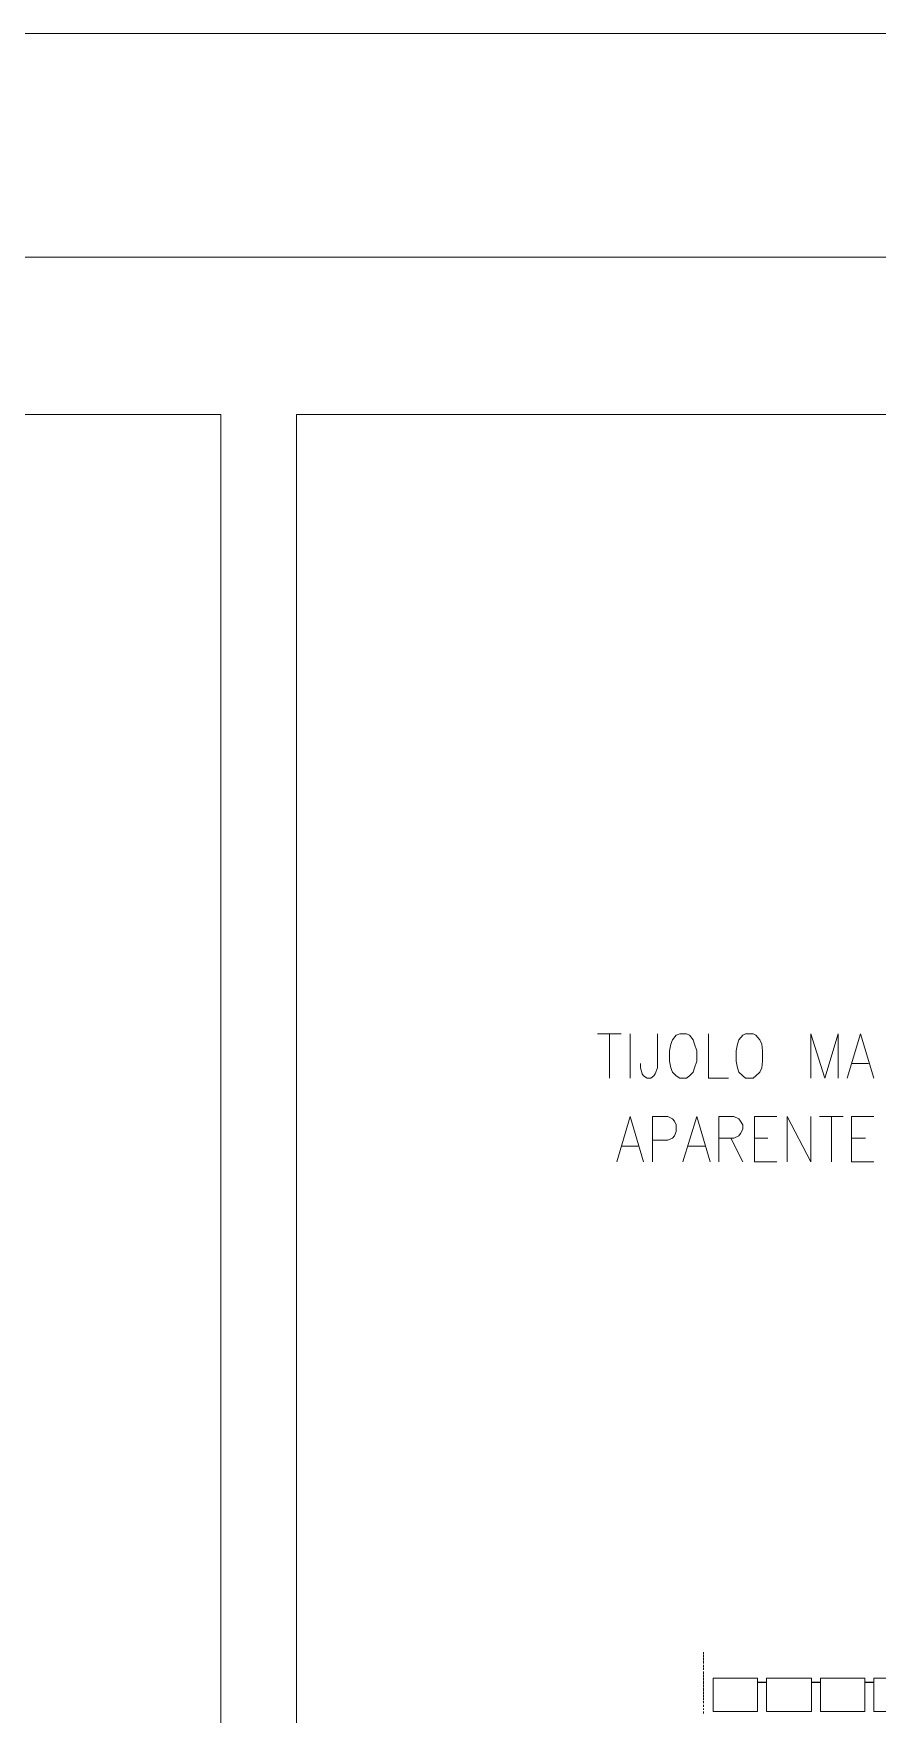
# Model space of a CAD drawing. Header units: millimetres. Extents: x 2928 to 3112, y 1220 to 1280.
# Drawn here: x 3093.92 to 3097.7, y 1272.71 to 1280.23 of the extents above; entities that cross this region are included whole.
import ezdxf
from ezdxf.xclip import XClip

# ---------------------------------------------------------------- set-up
doc = ezdxf.new("R2010")
doc.units = ezdxf.units.MM

# ---------------------------------------------------------------- blocks, each defined once
blk = doc.blocks.new('MF14B49E0')
at = {"color": 7, "linetype": 'Continuous', "lineweight": 9, "true_color": 0x000007}
blk.add_lwpolyline([(840.028, 593.451), (0, 593.451), (0, 0.232), (840.028, 0.232)], close=True, dxfattribs=at)

msp = doc.modelspace()

# ---------------------------------------------------------------- linework, layer by layer
at = {"color": 7, "linetype": 'Continuous', "lineweight": 9, "true_color": 0x000007}
for points in [[(3111.04942, 1279.22812), (3030.52665, 1279.22812), (3030.52665, 1221.89096), (3111.04942, 1221.89096)], [(3096.81189, 1275.75475), (3096.79535, 1275.74813), (3096.77881, 1275.72828), (3096.7722, 1275.70843), (3096.76558, 1275.67866), (3096.76558, 1275.63235), (3096.7722, 1275.60258), (3096.77881, 1275.58273), (3096.79535, 1275.56619), (3096.81189, 1275.55627), (3096.84166, 1275.55627), (3096.85489, 1275.56619), (3096.87143, 1275.58273), (3096.87805, 1275.60258), (3096.88797, 1275.63235), (3096.88797, 1275.67866), (3096.87805, 1275.70843), (3096.87143, 1275.72828), (3096.85489, 1275.74813), (3096.84166, 1275.75475)], [(3097.1063, 1275.75475), (3097.09307, 1275.74813), (3097.07653, 1275.72828), (3097.06991, 1275.70843), (3097.0633, 1275.67866), (3097.0633, 1275.63235), (3097.06991, 1275.60258), (3097.07653, 1275.58273), (3097.09307, 1275.56619), (3097.1063, 1275.55627), (3097.13938, 1275.55627), (3097.15261, 1275.56619), (3097.16915, 1275.58273), (3097.17908, 1275.60258), (3097.18238, 1275.63235), (3097.18238, 1275.67866), (3097.17908, 1275.70843), (3097.16915, 1275.72828), (3097.15261, 1275.74813), (3097.13938, 1275.75475)], [(3096.96075, 1272.72464), (3097.15923, 1272.72464), (3097.15923, 1272.8735), (3096.96075, 1272.8735)], [(3097.40071, 1272.72464), (3097.19892, 1272.72464), (3097.19892, 1272.8735), (3097.40071, 1272.8735)], [(3097.63889, 1272.72464), (3097.44041, 1272.72464), (3097.44041, 1272.8735), (3097.63889, 1272.8735)], [(3097.88037, 1272.72464), (3097.67858, 1272.72464), (3097.67858, 1272.8735), (3097.88037, 1272.8735)]]:
    msp.add_lwpolyline(points, close=True, dxfattribs=at)
for points in [[(3076.18335, 1258.80136), (3075.05864, 1258.80136), (3075.05864, 1278.52352), (3094.76095, 1278.52352), (3094.76095, 1258.80136), (3086.68287, 1258.80136)], [(3096.2363, 1268.85761), (3095.09836, 1268.85761), (3095.09836, 1278.52352), (3109.85194, 1278.52352), (3109.85194, 1268.85761), (3106.73913, 1268.85761)], [(3096.44471, 1275.75475), (3096.55056, 1275.75475), (3096.55056, 1275.75475)], [(3096.49763, 1275.75475), (3096.49763, 1275.55627), (3096.49763, 1275.55627)], [(3096.59026, 1275.75475), (3096.59026, 1275.55627), (3096.59026, 1275.55627)], [(3096.71265, 1275.75475), (3096.71265, 1275.60258), (3096.70273, 1275.57611), (3096.69611, 1275.56619), (3096.68288, 1275.55627), (3096.66634, 1275.55627), (3096.6498, 1275.56619), (3096.64318, 1275.57611), (3096.63657, 1275.60258), (3096.63657, 1275.62243)], [(3096.9409, 1275.75475), (3096.9409, 1275.55627), (3097.03022, 1275.55627)], [(3097.3974, 1275.55627), (3097.3974, 1275.75475), (3097.46025, 1275.55627), (3097.5198, 1275.75475), (3097.5198, 1275.55627)], [(3097.55949, 1275.55627), (3097.61904, 1275.75475), (3097.67858, 1275.55627)], [(3097.57934, 1275.62243), (3097.65542, 1275.62243), (3097.65542, 1275.62243)], [(3096.53071, 1275.18247), (3096.59026, 1275.38425), (3096.6498, 1275.18247)], [(3096.6895, 1275.18247), (3096.6895, 1275.38425), (3096.75896, 1275.38425), (3096.77881, 1275.37433), (3096.78874, 1275.3644), (3096.79535, 1275.34786), (3096.79535, 1275.31809), (3096.78874, 1275.29824), (3096.77881, 1275.28832), (3096.75896, 1275.2784), (3096.6895, 1275.2784)], [(3096.82512, 1275.18247), (3096.88797, 1275.38425), (3096.94752, 1275.18247)], [(3096.98721, 1275.18247), (3096.98721, 1275.38425), (3097.05337, 1275.38425), (3097.07653, 1275.37433), (3097.08314, 1275.3644), (3097.09307, 1275.34786), (3097.09307, 1275.32802), (3097.08314, 1275.30817), (3097.07653, 1275.29824), (3097.05337, 1275.28832), (3096.98721, 1275.28832)], [(3097.146, 1275.18247), (3097.146, 1275.38425), (3097.24524, 1275.38425)], [(3097.29155, 1275.18247), (3097.29155, 1275.38425), (3097.3974, 1275.18247), (3097.3974, 1275.38425)], [(3097.4371, 1275.38425), (3097.54295, 1275.38425), (3097.54295, 1275.38425)], [(3097.49003, 1275.38425), (3097.49003, 1275.18247), (3097.49003, 1275.18247)], [(3097.57934, 1275.18247), (3097.57934, 1275.38425), (3097.67858, 1275.38425)], [(3097.04014, 1275.28832), (3097.09307, 1275.18247), (3097.09307, 1275.18247)], [(3097.146, 1275.28832), (3097.20554, 1275.28832), (3097.20554, 1275.28832)], [(3097.57934, 1275.28832), (3097.64219, 1275.28832), (3097.64219, 1275.28832)], [(3096.55056, 1275.25193), (3096.62664, 1275.25193), (3096.62664, 1275.25193)], [(3096.84828, 1275.25193), (3096.92436, 1275.25193), (3096.92436, 1275.25193)], [(3097.146, 1275.18247), (3097.24524, 1275.18247), (3097.24524, 1275.18247)], [(3097.57934, 1275.18247), (3097.67858, 1275.18247), (3097.67858, 1275.18247)]]:
    msp.add_lwpolyline(points, dxfattribs=at)
at = {"color": 252, "linetype": 'Continuous', "lineweight": 5, "true_color": 0x989898}
for points in [[(3096.91775, 1272.98266), (3096.91775, 1272.98928), (3096.91775, 1272.98928)], [(3096.91775, 1272.96943), (3096.91775, 1272.97935), (3096.91775, 1272.97935)], [(3096.91775, 1272.95289), (3096.91775, 1272.96612), (3096.91775, 1272.96612)], [(3096.91775, 1272.93966), (3096.91775, 1272.94958), (3096.91775, 1272.94958)], [(3096.91775, 1272.92312), (3096.91775, 1272.93304), (3096.91775, 1272.93304)], [(3096.91775, 1272.90989), (3096.91775, 1272.91981), (3096.91775, 1272.91981)], [(3096.91775, 1272.89335), (3096.91775, 1272.90327), (3096.91775, 1272.90327)], [(3096.91775, 1272.87681), (3096.91775, 1272.89004), (3096.91775, 1272.89004)], [(3096.91775, 1272.86357), (3096.91775, 1272.8735), (3096.91775, 1272.8735)], [(3096.91775, 1272.84703), (3096.91775, 1272.86027), (3096.91775, 1272.86027)], [(3096.91775, 1272.8338), (3096.91775, 1272.84373), (3096.91775, 1272.84373)], [(3096.91775, 1272.81726), (3096.91775, 1272.83049), (3096.91775, 1272.83049)], [(3096.91775, 1272.80403), (3096.91775, 1272.81395), (3096.91775, 1272.81395)], [(3096.91775, 1272.78749), (3096.91775, 1272.80072), (3096.91775, 1272.80072)], [(3096.91775, 1272.77426), (3096.91775, 1272.78418), (3096.91775, 1272.78418)], [(3096.91775, 1272.76103), (3096.91775, 1272.77095), (3096.91775, 1272.77095)], [(3096.91775, 1272.74449), (3096.91775, 1272.75441), (3096.91775, 1272.75441)], [(3096.91775, 1272.73125), (3096.91775, 1272.73787), (3096.91775, 1272.73787)], [(3096.91775, 1272.71472), (3096.91775, 1272.72464), (3096.91775, 1272.72464)]]:
    msp.add_lwpolyline(points, dxfattribs=at)
at = {"color": 253, "linetype": 'Continuous', "lineweight": -2, "true_color": 0x9a9a9a}
for points in [[(3097.19892, 1272.85365), (3097.15923, 1272.85365), (3097.15923, 1272.85365)], [(3097.44041, 1272.85365), (3097.40071, 1272.85365), (3097.40071, 1272.85365)], [(3097.67858, 1272.85365), (3097.63889, 1272.85365), (3097.63889, 1272.85365)]]:
    msp.add_lwpolyline(points, dxfattribs=at)

# ---------------------------------------------------------------- block references
at = {"color": 7, "true_color": 0xffffff}
ref = msp.add_blockref('MF14B49E0', (3028.04236, 1220.88198), dxfattribs=dict(at, xscale=0.1, yscale=0.1, zscale=0.1))
XClip(ref).set_block_clipping_path([(0, 0.2320201385), (841.02, 594.08)])

doc.saveas('drawing.dxf')
